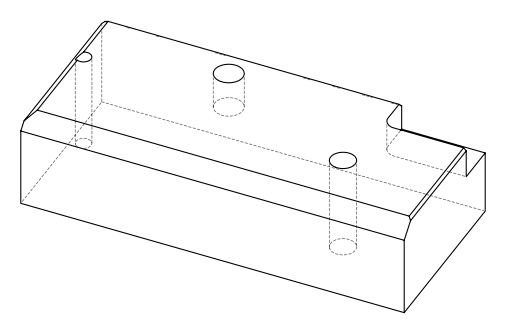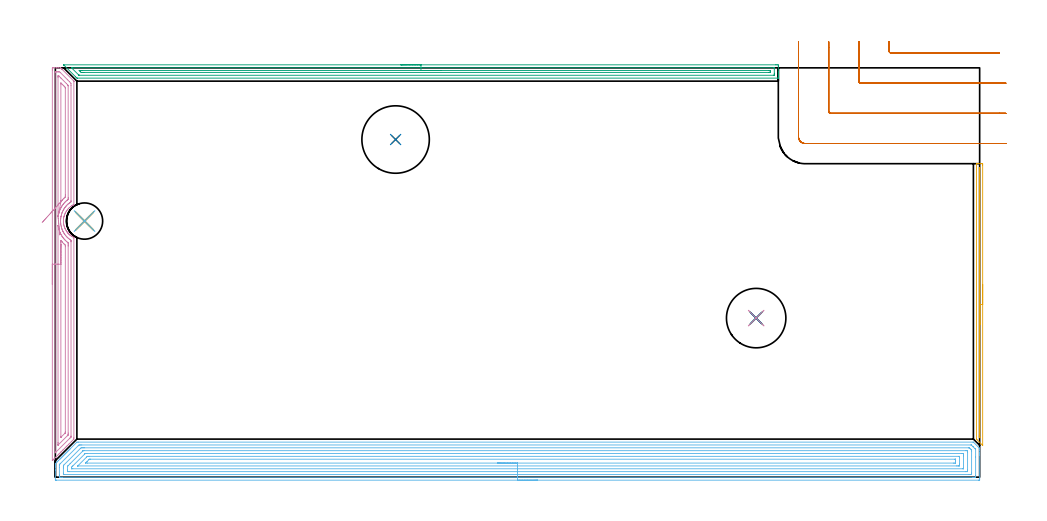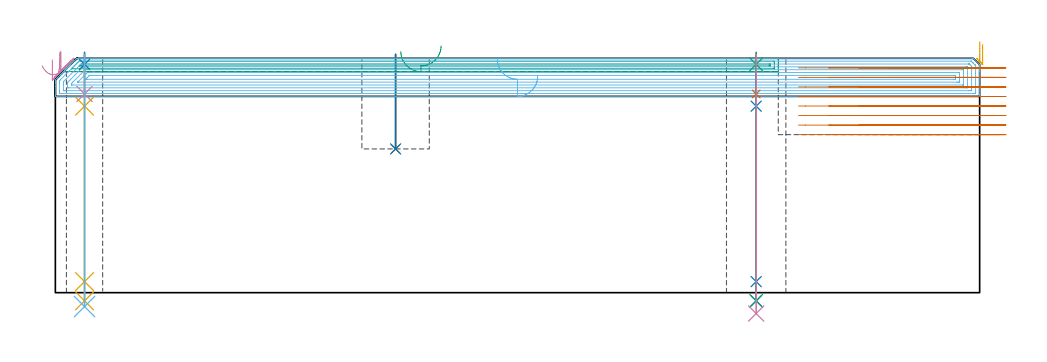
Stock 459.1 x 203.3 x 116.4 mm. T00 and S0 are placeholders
(PLAN: 16 operations, 11 tool changes, 54.2 min)
(1 INDEXABLE_INSERT_DRILL_BLIND_HOLE_FROM_SOLID | STEP1POCKET | NXT0302_014 | 0.19 min | 16221 mm3)
(2 DRILL_TO_ENLARGE_BLIND_HOLE | STEP1POCKET | UGT0301_383 | 0.19 min | 23405 mm3)
(3 AREA_MILL | FG_CHAMFER_SURFACE | UGT0205_001 | 8.62 min | 7896 mm3)
(4 AREA_MILL_1 | FG_CHAMFER_SURFACE_1 | UGT0205_001 | 6.33 min | 11334 mm3)
(5 AREA_MILL_2 | FG_CHAMFER_SURFACE_2 | UGT0205_001 | 2.35 min | 693 mm3)
(6 AREA_MILL_3 | FG_CHAMFER_SURFACE_3 | UGT0205_001 | 25.85 min | 81243 mm3)
(7 MILL_CORNER_NOTCH_RECTANGULAR | CORNER_NOTCH_RECTANGULAR | UGT0201_094 | Follow Part, ap 5, ae 75% | 7.71 min | 178842 mm3)
(8 SPOT_DRILL | STEP1HOLE | NXT0321_9005460120000 | 0.05 min | 187 mm3)
(9 SPOT_DRILL_1 | STEP1HOLE_1 | NXT0321_9005460120000 | 0.05 min | 172 mm3)
(10 DRILL_BLIND_HOLE_INTO_CENTER | STEP1HOLE | NXT0301_089 | 0.08 min | 1589 mm3)
(11 GUN_DRILL_THROUGH_HOLE | STEP1HOLE | UGT0307_008 | 0.58 min | 9455 mm3)
(12 DRILL_TO_ENLARGE_THROUGH_HOLE | STEP1HOLE | UGT0301_046 | 0.5 min | 18214 mm3)
(13 DRILL_BLIND_HOLE_INTO_CENTER_1 | STEP1HOLE_1 | NXT0301_089 | 0.08 min | 1595 mm3)
(14 GUN_DRILL_THROUGH_HOLE_1 | STEP1HOLE_1 | UGT0307_008 | 0.58 min | 9468 mm3)
(15 DRILL_TO_ENLARGE_THROUGH_HOLE_1 | STEP1HOLE_1 | NXT0301_104 | 0.49 min | 6627 mm3)
(16 DRILL_TO_ENLARGE_THROUGH_HOLE_2 | STEP1HOLE_1 | UGT0301_394 | 0.52 min | 61617 mm3)
(TOOL NXT0302_014 | Index. Insert Drill 21.5mm [880-D2150L25-03] | D21.5 PA176 FL65 Z2)
(TOOL UGT0301_383 | Twist Drill Flat Bottom 33.5 mm | D33.5 PA180 FL175 Z2)
(TOOL UGT0205_001 | Chamfer Mill 20 x 3 x 45 deg. | D20 FL50 Z2)
(TOOL UGT0201_094 | End mill 20 mm | D20 FL38 Z4)
(TOOL NXT0321_9005460120000 | NC Spot Drill, 142deg, 12mm, Carbide, Uncoated | D12 PA142 FL30 Z2)
(TOOL NXT0301_089 | Carbide Drill 11.8mm [860.1-1180-035A1-MM 2214] | D11.8 PA140 FL55 Z2)
(TOOL UGT0307_008 | Gun Drill 11 mm | D11 PA130 FL24 Z1)
(TOOL UGT0301_046 | Twist Drill 18 mm | D18 PA118 FL130 Z2)
(TOOL NXT0301_104 | Carbide Drill 14mm [860.1-1400-112A1-MM 2214] | D14 PA140 FL123 Z2)
(TOOL UGT0301_394 | Twist Drill 29.5 mm | D29.5 PA118 FL165 Z2)
(OP 1 INDEXABLE_INSERT_DRILL_BLIND_HOLE_FROM_SOLID)
G17 G21 G94 G90
T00 M6
G54
G17 G0 G90 X169. Y167.7 S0 M3
G43 Z126.4 H1
G94 G81 G98 Z71.4 F250. R118.4
G80
M5
M2
(OP 2 DRILL_TO_ENLARGE_BLIND_HOLE)
G17 G21 G94 G90
T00 M6
G54
G17 G0 G90 X169. Y167.7 S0 M3
G43 Z126.4 H0
G94 G81 G98 Z71.4 F250. R118.4
G80
M5
M2
(OP 3 AREA_MILL)
G17 G21 G94 G90
T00 M6
G54
G17 G0 G90 X171.6 Y204.8 S1061 M3
G43 Z126.4 H0
Z119.8
G94 G1 X171.638 Z118.928 F250.
X171.752 Z118.064
X171.941 Z117.212
X172.203 Z116.38
X172.537 Z115.574
X172.94 Z114.8
X173.408 Z114.064
X173.94 Z113.372
X174.529 Z112.729
X175.172 Z112.14
X175.864 Z111.608
X176.6 Z111.14
X177.374 Z110.737
X178.18 Z110.403
X179.012 Z110.141
X179.864 Z109.952
X180.728 Z109.838
X181.6 Z109.8
X357.863 Y204.799 Z109.801
X358.482 Y204.797 Z109.803
X359.093 Y204.791 Z109.806
X359.1 Y204.18 Z110.416
Y201.5 Z113.095
Y200.949 Z113.648
Y200.607 Z113.99
Y200.056 Z114.541
Y199.713 Z114.882
Y199.028 Z115.572
Y198.675 Z115.925
X359.093 Y198.263 Z116.328
X359.09 Y198.202 Z116.388
X358.929 Y198.2 Z116.4
X10.971
X10.696 Y198.205 Z116.391
X10.08 Y198.82 Z115.78
X4.42 Y204.479 Z110.12
X4.271 Y204.627 Z109.969
X4.122 Y204.781 Z109.817
X4.117 Y204.795 Z109.803
X4.122 Y204.799 Z109.799
X181.6 Y204.8 Z109.8
Y203.386 Z111.214
X356.695 Y203.385 Z111.215
X356.794 Y203.384 Z111.216
X356.991 Y203.379 Z111.221
X357.091 Y203.374 Z111.226
X357.094 Y203.344 Z111.256
X357.096 Y203.287 Z111.313
X357.1 Y202.883 Z111.717
X357.099 Y200.607 Z113.993
X357.098 Y200.204 Z114.396
X357.09 Y199.713 Z114.887
X357.081 Y199.621 Z114.979
X356.893 Y199.617 Z114.983
X356.794 Y199.615 Z114.985
X11.963
X11.865 Y199.616 Z114.984
X11.767 Y199.619 Z114.981
X11.742 Y199.621 Z114.979
X11.727 Y199.631 Z114.969
X11.696 Y199.657 Z114.943
X11.637 Y199.713 Z114.887
X8.291 Y203.059 Z111.541
X8.069 Y203.287 Z111.313
X7.995 Y203.366 Z111.234
X7.989 Y203.379 Z111.221
X8.028 Y203.382 Z111.218
X8.094 Y203.384 Z111.216
X8.193 Y203.386 Z111.214
X8.291
X181.6
Y201.972 Z112.628
X354.438 Y201.971 Z112.629
X354.909 Y201.969 Z112.631
X355.065 Y201.966 Z112.634
X355.084 Y201.965 Z112.635
X355.09 Y201.92 Z112.68
X355.095 Y201.819 Z112.781
X355.099 Y201.691 Z112.909
Y201.5 Z113.1
X355.098 Y201.311 Z113.289
X355.09 Y201.118 Z113.482
X355.077 Y201.035 Z113.565
X355.026 Y201.033 Z113.567
X354.909 Y201.031 Z113.569
X354.486 Y201.029 Z113.571
X14.122
X13.651 Y201.031 Z113.569
X13.222 Y201.036 Z113.564
X12.758 Y201.048 Z113.552
X12.303 Y201.5 Z113.1
X11.865 Y201.939 Z112.661
X11.847 Y201.964 Z112.636
X11.865 Y201.966 Z112.634
X12.288 Y201.97 Z112.63
X12.758 Y201.971 Z112.629
X13.18 Y201.972 Z112.628
X181.6
X182.472 Z112.667
X183.336 Z112.78
X184.188 Z112.969
X185.02 Z113.232
X185.826 Z113.565
X186.6 Z113.968
X187.336 Z114.437
X188.028 Z114.968
X188.671 Z115.557
X189.26 Z116.201
X189.792 Z116.893
X190.26 Z117.628
X190.663 Z118.402
X190.997 Z119.208
X191.259 Z120.04
X191.448 Z120.892
X191.562 Z121.757
X191.6 Z122.628
G0 Z126.4
M5
M2
(OP 4 AREA_MILL_1)
G17 G21 G94 G90
T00 M6
G54
G17 G0 G90 X-1.5 Y95.75 S1061 M3
G43 Z126.4 H0
Z115.7
G94 G1 Y95.788 Z114.828 F250.
Y95.902 Z113.964
Y96.091 Z113.112
Y96.353 Z112.28
Y96.687 Z111.474
Y97.09 Z110.7
Y97.558 Z109.964
Y98.09 Z109.272
Y98.679 Z108.629
Y99.322 Z108.04
Y100.014 Z107.508
Y100.75 Z107.04
Y101.524 Z106.637
Y102.33 Z106.303
Y103.162 Z106.041
Y104.014 Z105.852
Y104.878 Z105.738
Y105.75 Z105.7
Y202.281
X-1.499 Y202.682 Z105.701
X-1.494 Y203.168 Z105.703
X-1.491 Y203.291 Z105.705
X-1.012 Y203.3 Z106.183
X0.416 Z107.613
X0.756 Z107.951
X1.435 Z108.635
X2.524 Y203.299 Z109.722
X2.592 Y203.297 Z109.79
X2.623 Y203.277 Z109.823
X2.718 Y203.182 Z109.918
X2.819 Y203.083 Z110.015
X2.921 Y202.979 Z110.12
X3.01 Y202.89 Z110.21
X3.113 Y202.789 Z110.309
X3.219 Y202.682 Z110.418
X3.302 Y202.598 Z110.501
X3.408 Y202.494 Z110.604
X9.171 Y196.73 Z116.367
X9.189 Y196.704 Z116.379
X9.191 Y196.645 Z116.384
X9.196 Y196.526 Z116.392
X9.195 Y196.478 Z116.394
X9.194 Y196.428
X9.201 Y135.359 Z116.399
X9.016 Y135.264 Z116.214
X8.78 Y135.144 Z115.978
X8.712 Y135.106 Z115.91
X8.427 Y134.946 Z115.626
X8.27 Y134.85 Z115.469
X8.12 Y134.758 Z115.319
X7.534 Y134.336 Z114.733
X6.96 Y133.866 Z114.158
X6.669 Y133.59 Z113.868
X6.379 Y133.287 Z113.578
X6.101 Y132.973 Z113.3
X6.06 Y132.92 Z113.258
X5.789 Y132.576 Z112.989
X5.446 Y132.081 Z112.646
X5.18 Y131.638 Z112.378
X4.936 Y131.188 Z112.133
X4.912 Y131.139 Z112.109
X4.726 Y130.72 Z111.925
X4.557 Y130.295 Z111.756
X4.409 Y129.851 Z111.606
X4.325 Y129.558 Z111.525
X4.281 Y129.403 Z111.481
X4.182 Y128.958 Z111.378
X4.107 Y128.51 Z111.301
X4.035 Y127.93 Z111.227
X4.017 Y127.618 Z111.211
X4.008 Y127.171 Z111.201
X4.017 Y126.725 Z111.216
X4.034 Y126.47 Z111.228
X4.115 Y125.833 Z111.312
X4.193 Y125.385 Z111.392
X4.296 Y124.94 Z111.496
X4.422 Y124.511 Z111.618
X4.427 Y124.492 Z111.624
X4.578 Y124.048 Z111.777
X4.659 Y123.845 Z111.858
X4.738 Y123.652 Z111.935
X4.911 Y123.261 Z112.11
X4.956 Y123.171 Z112.153
X4.964 Y123.155 Z112.161
X5.214 Y122.705 Z112.411
X5.471 Y122.277 Z112.671
X5.48 Y122.262 Z112.68
X5.632 Y122.038 Z112.83
X5.791 Y121.821 Z112.988
X5.9 Y121.682 Z113.099
X5.934 Y121.638 Z113.134
X6.06 Y121.482 Z113.256
X6.137 Y121.384 Z113.336
X6.148 Y121.37 Z113.347
X6.297 Y121.204 Z113.496
X6.355 Y121.14 Z113.552
X6.402 Y121.086 Z113.601
X6.669 Y120.81 Z113.867
X6.691 Y120.789 Z113.89
X6.89 Y120.6 Z114.089
X6.944 Y120.55 Z114.141
X7.005 Y120.491 Z114.204
X7.019 Y120.477 Z114.218
X7.155 Y120.363 Z114.353
X7.239 Y120.294 Z114.435
X7.281 Y120.257 Z114.478
X7.549 Y120.05 Z114.745
X7.768 Y119.895 Z114.967
X8.21 Y119.585 Z115.409
X8.426 Y119.455 Z115.626
X8.924 Y119.183 Z116.122
X9.202 Y119.041 Z116.399
X9.2 Y118.731 Z116.4
Y19.539
X9.197 Y18.895 Z116.387
X9.158 Y18.857 Z116.357
X9.154 Y18.854 Z116.353
X8.053 Y17.752 Z115.252
X6.713 Y16.412 Z113.912
X5.819 Y15.519 Z113.018
X5.373 Y15.072 Z112.571
X4.926 Y14.625 Z112.125
X4.48 Y14.179 Z111.677
X3.929 Y13.629 Z111.128
X3.703 Y13.401 Z110.899
X3.587 Y13.285 Z110.784
X3.063 Y12.763 Z110.263
X2.819 Y12.517 Z110.015
X2.693 Y12.392 Z109.89
X2.198 Y11.897 Z109.397
X1.935 Y11.633 Z109.131
X1.8 Y11.499 Z108.997
X1.332 Y11.032 Z108.532
X1.051 Y10.748 Z108.246
X0.466 Y10.166 Z107.666
X0.166 Y9.864 Z107.362
X-0.435 Y9.265 Z106.765
X-0.718 Y8.98 Z106.477
X-1.241 Y8.458 Z105.957
X-1.328 Y8.372 Z105.87
X-1.454 Y8.253 Z105.744
X-1.495 Y8.217 Z105.703
X-1.5 Y8.418 Z105.7
Y105.75
X-0.086 Z107.114
X-0.085 Y201.107 Z107.115
X-0.084 Y201.214 Z107.116
X-0.081 Y201.266 Z107.119
X-0.08 Y201.284 Z107.12
X-0.045 Y201.29 Z107.155
X0.357 Y201.298 Z107.557
X0.756 Y201.299 Z107.956
X1.24 Z108.44
X1.64 Y201.296 Z108.84
X2.133 Y201.29 Z109.333
X2.524 Y200.926 Z109.724
X2.54 Y200.911 Z109.74
X6.083 Y197.367 Z113.283
X6.944 Y196.504 Z114.144
X7.017 Y196.428 Z114.217
X7.773 Y195.59 Z114.973
X7.78 Y194.641 Z114.98
X7.785 Y137.465 Z114.985
X7.782 Y137.04 Z114.982
X7.779 Y136.828 Z114.979
X7.771 Y136.735 Z114.971
X7.709 Y136.692 Z114.909
X7.529 Y136.572 Z114.729
X7.187 Y136.326 Z114.387
X6.944 Y136.146 Z114.144
X6.683 Y135.942 Z113.883
X6.354 Y135.678 Z113.554
X6.197 Y135.54 Z113.397
X6.06 Y135.412 Z113.26
X5.747 Y135.102 Z112.947
X5.444 Y134.785 Z112.644
X5.318 Y134.642 Z112.518
X5.176 Y134.474 Z112.376
X4.921 Y134.149 Z112.121
X4.73 Y133.891 Z111.93
X4.55 Y133.631 Z111.75
X4.292 Y133.241 Z111.492
X4.2 Y133.091 Z111.4
X4.145 Y132.998 Z111.345
X3.883 Y132.518 Z111.083
X3.675 Y132.105 Z110.875
X3.624 Y131.996 Z110.824
X3.591 Y131.92 Z110.791
X3.408 Y131.483 Z110.608
X3.332 Y131.288 Z110.532
X3.305 Y131.211 Z110.505
X3.11 Y130.619 Z110.31
X3.024 Y130.318 Z110.224
X2.92 Y129.918 Z110.12
X2.812 Y129.425 Z110.012
X2.786 Y129.292 Z109.986
X2.767 Y129.178 Z109.967
X2.676 Y128.531 Z109.876
X2.659 Y128.394 Z109.859
X2.626 Y128.036 Z109.826
X2.603 Y127.638 Z109.803
X2.6 Y127.561 Z109.8
X2.597 Y127.158 Z109.797
X2.604 Y126.744 Z109.804
X2.607 Y126.661 Z109.807
X2.633 Y126.247 Z109.833
X2.676 Y125.851 Z109.876
X2.686 Y125.769 Z109.886
X2.699 Y125.674 Z109.899
X2.818 Y124.958 Z110.018
X2.899 Y124.579 Z110.099
X3.029 Y124.064 Z110.229
X3.258 Y123.323 Z110.458
X3.312 Y123.171 Z110.512
X3.408 Y122.921 Z110.608
X3.685 Y122.278 Z110.885
X3.764 Y122.106 Z110.964
X3.967 Y121.712 Z111.167
X4.157 Y121.384 Z111.357
X4.292 Y121.16 Z111.492
X4.552 Y120.755 Z111.752
X4.738 Y120.491 Z111.938
X5.176 Y119.928 Z112.376
X5.464 Y119.597 Z112.664
X5.755 Y119.289 Z112.955
X6.06 Y118.99 Z113.26
X6.373 Y118.704 Z113.573
X6.944 Y118.251 Z114.144
X7.558 Y117.811 Z114.758
X7.703 Y117.706 Z114.903
X7.779 Y117.645 Z114.979
X7.78 Y117.597 Z114.98
X7.783 Y117.385 Z114.983
X7.786 Y116.96 Z114.986
Y116.917
X7.785 Y20.432 Z114.985
X7.78 Y20.008 Z114.98
X7.779 Y19.958 Z114.979
X7.76 Y19.921 Z114.96
X7.703 Y19.86 Z114.903
X7.609 Y19.761 Z114.809
X7.389 Y19.539 Z114.589
X7.166 Y19.315 Z114.366
X0.152 Y12.303 Z107.352
X0.054 Y12.208 Z107.254
X-0.043 Y12.118 Z107.157
X-0.079 Y12.087 Z107.121
X-0.085 Y12.348 Z107.115
Y12.392
X-0.086 Y105.75 Z107.114
X1.328 Z108.528
X1.329 Y124.982 Z108.529
X1.33 Y125.007 Z108.53
X1.334 Y125.053 Z108.534
X1.352 Y124.989 Z108.552
X1.359 Y124.958 Z108.559
X1.457 Y124.414 Z108.657
X1.495 Y124.211 Z108.695
X1.528 Y124.064 Z108.728
X1.64 Y123.598 Z108.84
X1.76 Y123.171 Z108.96
X1.811 Y122.998 Z109.011
X2.049 Y122.278 Z109.249
X2.322 Y121.588 Z109.522
X2.411 Y121.384 Z109.611
X2.524 Y121.134 Z109.724
X2.854 Y120.491 Z110.054
X3.323 Y119.683 Z110.523
X3.378 Y119.597 Z110.578
X3.408 Y119.552 Z110.608
X3.753 Y119.055 Z110.953
X4.023 Y118.704 Z111.223
X4.292 Y118.367 Z111.492
X4.791 Y117.811 Z111.991
X5.176 Y117.423 Z112.376
X5.735 Y116.917 Z112.935
X6.356 Y116.41 Z113.556
X6.364 Y116.338 Z113.564
X6.368 Y116.024 Z113.568
X6.37 Y115.71 Z113.57
X6.371 Y115.13 Z113.571
Y114.816
Y21.905
X6.369 Y21.326 Z113.569
X6.365 Y21.017 Z113.565
X6.363 Y20.974 Z113.563
X6.341 Y20.948 Z113.541
X6.279 Y20.883 Z113.479
X6.06 Y20.66 Z113.26
X5.947 Y20.546 Z113.147
X1.365 Y15.965 Z108.565
X1.351 Y15.956 Z108.551
X1.341 Y15.95 Z108.541
X1.335 Y15.965 Z108.535
X1.333 Y15.995 Z108.533
X1.33 Y16.279 Z108.53
X1.329 Y16.859 Z108.529
X1.328 Y17.174 Z108.528
Y105.75
X2.743 Z109.943
Y116.696
X2.744 Y116.917 Z109.944
X2.747 Y117.334 Z109.947
X2.75 Y117.582 Z109.95
X2.84 Y117.5 Z110.04
X2.917 Y117.413 Z110.117
X3.312 Y116.917 Z110.512
X3.408 Y116.806 Z110.608
X4.126 Y116.024 Z111.326
X4.292 Y115.858 Z111.492
X4.661 Y115.503 Z111.861
X4.857 Y115.314 Z112.057
X4.95 Y115.221 Z112.15
X4.952 Y115.13 Z112.152
X4.956 Y114.459 Z112.156
X4.957 Y22.441 Z112.157
X4.955 Y22.219 Z112.155
X4.952 Y22.052 Z112.152
X4.95 Y22.014 Z112.15
X4.925 Y21.984 Z112.125
X4.874 Y21.928 Z112.074
X4.728 Y21.778 Z111.928
X2.883 Y19.933 Z110.083
X2.8 Y19.852 Z110.
X2.764 Y19.821 Z109.964
X2.751 Y19.811 Z109.951
X2.749 Y19.829 Z109.949
X2.746 Y19.923 Z109.946
X2.743 Y20.211 Z109.943
Y105.75
Y106.622 Z109.981
Y107.486 Z110.095
Y108.338 Z110.283
Y109.17 Z110.546
Y109.976 Z110.88
Y110.75 Z111.282
Y111.486 Z111.751
Y112.178 Z112.282
Y112.821 Z112.872
Y113.41 Z113.515
Y113.942 Z114.207
Y114.41 Z114.943
Y114.813 Z115.716
Y115.147 Z116.522
Y115.409 Z117.354
Y115.598 Z118.206
Y115.712 Z119.071
Y115.75 Z119.943
G0 X2.233 Y120.427 Z119.483
G1 X2.238 Y120.379 Z118.612
X2.235 Y120.406 Z117.74
X2.225 Y120.508 Z116.874
X2.207 Y120.686 Z116.02
X2.182 Y120.936 Z115.185
X2.15 Y121.258 Z114.375
X2.11 Y121.649 Z113.596
X2.064 Y122.107 Z112.854
X2.012 Y122.626 Z112.156
X1.954 Y123.205 Z111.505
X1.89 Y123.837 Z110.908
X1.822 Y124.519 Z110.368
X1.749 Y125.246 Z109.89
X1.672 Y126.01 Z109.478
X1.591 Y126.808 Z109.134
X1.508 Y127.633 Z108.861
X1.423 Y128.478 Z108.662
X1.337 Y129.337 Z108.537
X1.332 Y129.383 Z108.532
X1.329 Y129.425 Z108.529
Y198.529
X1.333 Y199.108 Z108.533
X1.335 Y199.264 Z108.535
X1.341 Y199.29 Z108.541
X1.387 Y199.294 Z108.587
X1.452 Y199.298 Z108.652
X1.64 Y199.291 Z108.84
X1.7 Y199.287 Z108.9
X1.763 Y199.229 Z108.963
X1.89 Y199.108 Z109.09
X2.524 Y198.477 Z109.724
X2.786 Y198.215 Z109.986
X5.465 Y195.535 Z112.665
X6.06 Y194.929 Z113.26
X6.331 Y194.641 Z113.531
X6.359 Y194.598 Z113.559
X6.362 Y194.563 Z113.562
X6.364 Y194.486 Z113.564
X6.366 Y194.332 Z113.566
X6.371 Y138.938 Z113.571
X6.369 Y138.358 Z113.569
X6.366 Y138.049 Z113.566
X6.364 Y138.004 Z113.564
X6.343 Y137.98 Z113.543
X6.276 Y137.923 Z113.476
X6.06 Y137.748 Z113.26
X5.905 Y137.622 Z113.105
X5.713 Y137.465 Z112.913
X5.424 Y137.214 Z112.624
X5.176 Y136.979 Z112.376
X4.972 Y136.778 Z112.172
X4.77 Y136.572 Z111.97
X4.542 Y136.319 Z111.742
X4.292 Y136.035 Z111.492
X4.132 Y135.84 Z111.332
X4.005 Y135.678 Z111.205
X3.75 Y135.332 Z110.95
X3.408 Y134.842 Z110.608
X3.385 Y134.808 Z110.585
X3.37 Y134.785 Z110.57
X3.049 Y134.254 Z110.249
X2.845 Y133.891 Z110.045
X2.732 Y133.681 Z109.932
X2.524 Y133.27 Z109.724
X2.438 Y133.085 Z109.638
X2.4 Y132.998 Z109.6
X2.178 Y132.454 Z109.378
X2.042 Y132.105 Z109.242
X1.94 Y131.801 Z109.14
X1.751 Y131.211 Z108.951
X1.725 Y131.125 Z108.925
X1.64 Y130.813 Z108.84
X1.545 Y130.414 Z108.745
X1.523 Y130.318 Z108.723
X1.427 Y129.837 Z108.627
X1.397 Y129.67 Z108.597
X1.356 Y129.425 Z108.556
X1.351 Y129.396 Z108.551
X1.337 Y129.337 Z108.537
X2.749 Y136.781 Z109.949
X2.746 Y136.859 Z109.946
X2.744 Y136.954 Z109.944
X2.743 Y137.244 Z109.943
Y137.465
Y195.313
X2.744 Y195.535 Z109.944
X2.747 Y195.706 Z109.947
X2.749 Y195.777 Z109.949
X2.786 Y195.754 Z109.986
X3.014 Y195.535 Z110.214
X3.408 Y195.143 Z110.608
X3.91 Y194.641 Z111.11
X4.292 Y194.257 Z111.492
X4.792 Y193.748 Z111.992
X4.945 Y193.576 Z112.145
X4.948 Y193.414 Z112.148
X4.951 Y193.081 Z112.151
X4.957 Y140.145 Z112.157
X4.955 Y139.475 Z112.155
X4.952 Y139.252 Z112.152
X4.95 Y139.173 Z112.15
X4.884 Y139.109 Z112.084
X4.292 Y138.552 Z111.492
X4.195 Y138.457 Z111.395
X4.098 Y138.358 Z111.298
X3.765 Y137.997 Z110.965
X3.408 Y137.604 Z110.608
X3.344 Y137.529 Z110.544
X3.291 Y137.465 Z110.491
X2.887 Y136.947 Z110.087
X2.784 Y136.82 Z109.984
X2.749 Y136.781 Z109.949
X2.25 Y136.228 Z109.496
X1.726 Y135.647 Z109.109
X1.182 Y135.043 Z108.792
X0.621 Y134.422 Z108.547
X0.048 Y133.786 Z108.376
X-0.532 Y133.142 Z108.28
X-1.116 Y132.494 Z108.26
X-1.699 Y131.848 Z108.316
X-2.277 Y131.207 Z108.448
X-2.844 Y130.578 Z108.655
X-3.398 Y129.964 Z108.934
X-3.933 Y129.371 Z109.285
X-4.445 Y128.802 Z109.704
X-4.931 Y128.263 Z110.188
X-5.387 Y127.758 Z110.733
X-5.809 Y127.289 Z111.336
X-6.195 Y126.862 Z111.991
X-6.541 Y126.478 Z112.694
G0 Z126.4
M5
M2
(OP 5 AREA_MILL_2)
G17 G21 G94 G90
T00 M6
G54
G17 G0 G90 X460.6 Y95.75 S1061 M3
G43 Z126.4 H0
Z123.3
G94 G1 Y95.712 Z122.428 F250.
Y95.598 Z121.564
Y95.409 Z120.712
Y95.147 Z119.88
Y94.813 Z119.074
Y94.41 Z118.3
Y93.942 Z117.564
Y93.41 Z116.872
Y92.821 Z116.229
Y92.178 Z115.64
Y91.486 Z115.109
Y90.75 Z114.64
Y89.976 Z114.237
Y89.17 Z113.903
Y88.338 Z113.641
Y87.486 Z113.452
Y86.622 Z113.338
Y85.75 Z113.3
X460.599 Y15.922
X460.598 Y15.894 Z113.299
X460.595 Y15.86
X460.59 Y15.818 Z113.302
X460.479 Y15.92 Z113.418
X460.386 Y16.013 Z113.512
X457.731 Y18.669 Z116.169
X457.575 Y18.826 Z116.322
X457.504 Y18.905 Z116.389
X457.5 Y19.116 Z116.4
Y155.514
X457.503 Y155.69 Z116.388
X457.602 Y155.697 Z116.29
X457.707 Y155.7 Z116.192
X457.896 Z116.003
X458.616 Z115.278
X459.843 Z114.053
X460.35 Y155.695 Z113.544
X460.593 Y155.69 Z113.301
X460.598 Y155.322 Z113.3
X460.6 Y155.067
Y85.75
X459.186 Z114.714
X459.185 Y20.011 Z114.715
X459.184 Y19.731 Z114.716
X459.182 Y19.685 Z114.718
X459.18 Y19.68 Z114.72
X459.177 Z114.723
X459.152 Y19.702 Z114.748
X459.051 Y19.802 Z114.849
X458.949 Y19.909 Z114.951
X458.926 Y19.936 Z114.974
X458.921 Y19.966 Z114.979
X458.918 Y20.011 Z114.982
X458.915 Y20.291 Z114.985
X458.914 Y20.598 Z114.986
Y20.905
X458.915 Y153.278 Z114.985
X458.916 Y153.558 Z114.984
X458.919 Y153.645 Z114.981
X458.921 Y153.68 Z114.979
X458.933 Y153.69 Z114.967
X459.079 Y153.695 Z114.821
X459.167 Y153.69 Z114.733
X459.179 Y153.684 Z114.721
X459.181 Y153.655 Z114.719
X459.184 Y153.587 Z114.716
X459.185 Y153.278 Z114.715
X459.186 Y152.971 Z114.714
Y85.75
Y84.878 Z114.752
Y84.014 Z114.866
Y83.162 Z115.055
Y82.33 Z115.317
Y81.524 Z115.651
Y80.75 Z116.054
Y80.014 Z116.523
Y79.322 Z117.054
Y78.679 Z117.643
Y78.09 Z118.286
Y77.558 Z118.979
Y77.09 Z119.714
Y76.687 Z120.488
Y76.353 Z121.294
Y76.091 Z122.126
Y75.902 Z122.978
Y75.788 Z123.843
Y75.75 Z124.714
G0 Z126.4
M5
M2
(OP 6 AREA_MILL_3)
G17 G21 G94 G90
T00 M6
G54
G17 G0 G90 X239.55 Y-1.5 S1061 M3
G43 Z126.4 H0
Z107.5
G94 G1 X239.512 Z106.628 F250.
X239.398 Z105.764
X239.209 Z104.912
X238.947 Z104.08
X238.613 Z103.274
X238.21 Z102.5
X237.742 Z101.764
X237.21 Z101.072
X236.621 Z100.429
X235.978 Z99.84
X235.286 Z99.309
X234.55 Z98.84
X233.776 Z98.437
X232.97 Z98.103
X232.138 Z97.841
X231.286 Z97.652
X230.422 Z97.538
X229.55 Z97.5
X0.63
X0.294 Y-1.496 Z97.502
X0.01 Y-1.492 Z97.506
X0. Y-1.204 Z97.794
Y3.504 Z102.499
Y4.919 Z103.915
Y5.283 Z104.278
Y6.011 Z105.01
Y6.657 Z105.656
Y6.697 Z105.695
X0.004 Y6.705 Z105.703
X0.71 Y7.41 Z106.41
X0.953 Y7.654 Z106.652
X1.077 Y7.779 Z106.775
X1.457 Y8.157 Z107.157
X1.59 Y8.29 Z107.289
X2.137 Y8.839 Z107.834
X2.303 Y9.004 Z108.002
X2.419 Y9.12 Z108.117
X2.581 Y9.284 Z108.278
X2.745 Y9.446 Z108.444
X2.866 Y9.567 Z108.565
X3.026 Y9.728 Z108.723
X3.187 Y9.888 Z108.886
X3.313 Y10.014 Z109.012
X3.47 Y10.173 Z109.168
X3.629 Y10.33 Z109.328
X3.76 Y10.461 Z109.459
X3.915 Y10.617 Z109.612
X4.071 Y10.772 Z109.77
X4.207 Y10.908 Z109.906
X4.36 Y11.062 Z110.057
X4.513 Y11.214 Z110.212
X4.654 Y11.355 Z110.353
X4.804 Y11.506 Z110.502
X4.955 Y11.656 Z110.654
X5.101 Y11.802 Z110.8
X5.249 Y11.951 Z110.946
X5.397 Y12.098 Z111.096
X5.548 Y12.249 Z111.247
X5.693 Y12.396 Z111.391
X5.839 Y12.54 Z111.538
X5.995 Y12.697 Z111.694
X6.138 Y12.84 Z111.836
X6.281 Y12.982 Z111.98
X6.443 Y13.144 Z112.141
X6.583 Y13.285 Z112.28
X6.723 Y13.424 Z112.422
X6.89 Y13.591 Z112.588
X7.027 Y13.729 Z112.725
X7.165 Y13.866 Z112.864
X7.337 Y14.038 Z113.036
X7.472 Y14.174 Z113.17
X7.607 Y14.308 Z113.306
X10.584 Y17.286 Z116.283
X10.603 Y17.303 Z116.299
X10.705 Y17.398 Z116.387
X11.361 Y17.4 Z116.4
X455.787
X455.994 Y17.399 Z116.384
X456.075 Y17.327 Z116.324
X458.931 Y14.47 Z113.467
X459.066 Y14.332 Z113.329
X459.097 Y14.293 Z113.288
X459.1 Y14.072 Z113.071
Y13.285 Z112.279
Y12.032 Z111.028
Y11.506 Z110.501
Y10.88 Z109.875
Y-0.679 Z98.319
X459.098 Y-0.941 Z98.056
X459.092 Y-1.492 Z97.506
X459.026 Y-1.494 Z97.504
X458.47 Y-1.5 Z97.5
X229.55
Y-0.086 Z98.914
X3.347
X2.451 Y-0.084 Z98.916
X2.419 Y-0.083 Z98.917
X2.01 Y-0.052 Z98.948
X2.003 Y0.361 Z99.361
X2.001 Y0.837 Z99.837
X2. Y1.253 Z100.253
Y4.81 Z103.81
Y5.699 Z104.699
X2.003 Y6.172 Z105.172
X2.006 Y6.223 Z105.223
X2.01 Y6.248 Z105.248
X2.026 Y6.268 Z105.268
X2.088 Y6.336 Z105.336
X2.17 Y6.419 Z105.419
X2.419 Y6.669 Z105.669
X11.361 Y15.61 Z114.61
X11.535 Y15.779 Z114.779
X11.714 Y15.952 Z114.952
X12.223 Y15.983 Z114.983
X12.255 Y15.984 Z114.984
X13.115 Y15.986 Z114.986
X454.86 Y15.985 Z114.985
X454.893 Y15.983 Z114.983
X454.925 Y15.98 Z114.98
X454.966 Y15.972 Z114.972
X454.99 Y15.952 Z114.952
X455.787 Y15.163 Z114.163
X455.887 Y15.063 Z114.063
X456.681 Y14.269 Z113.269
X456.776 Y14.174 Z113.174
X456.868 Y14.078 Z113.078
X457.048 Y13.891 Z112.891
X457.09 Y13.834 Z112.834
X457.094 Y13.809 Z112.809
X457.099 Y13.759 Z112.759
X457.1 Y9.979 Z108.979
X457.099 Y0.837 Z99.837
X457.098 Y0.423 Z99.423
X457.09 Y-0.052 Z98.948
X456.712 Y-0.083 Z98.917
X456.681 Y-0.084 Z98.916
X455.821 Y-0.086 Z98.914
X229.55
Y1.328 Z100.328
X4.607 Y1.329 Z100.329
X4.207 Y1.33 Z100.33
X4.074 Y1.332 Z100.332
X4.028 Y1.335 Z100.335
X4.01 Y1.339 Z100.339
X4.007 Y1.383 Z100.383
X4.003 Y1.52 Z100.52
X4.001 Y1.726 Z100.726
X4. Y1.932 Z100.932
Y4.599 Z103.599
X4.001 Y5.283 Z104.283
X4.002 Y5.486 Z104.486
X4.01 Y5.694 Z104.694
X4.018 Y5.807 Z104.807
X4.067 Y5.86 Z104.86
X4.207 Y6.007 Z105.007
X12.374 Y14.174 Z113.174
X12.766 Y14.555 Z113.555
X13.149 Y14.564 Z113.564
X13.646 Y14.569 Z113.569
X14.043 Y14.571 Z113.571
X14.538
X453.599
X453.799 Y14.569 Z113.569
X453.898 Y14.566 Z113.566
X453.919 Y14.565 Z113.565
X453.945 Y14.545 Z113.545
X453.999 Y14.499 Z113.499
X454.326 Y14.174 Z113.174
X454.893 Y13.606 Z112.606
X455.049 Y13.443 Z112.443
X455.086 Y13.403 Z112.403
X455.091 Y13.353 Z112.353
X455.096 Y13.285 Z112.285
X455.099 Y13.08 Z112.08
X455.1 Y2.41 Z101.41
X455.098 Y1.726 Z100.726
X455.095 Y1.525 Z100.525
X455.083 Y1.336 Z100.336
X454.893 Y1.333 Z100.333
X454.398 Y1.33 Z100.33
X453.999 Y1.329 Z100.329
X453.505 Y1.328 Z100.328
X229.55
Y2.743 Z101.743
X6.761
X6.093 Y2.748 Z101.748
X6.021 Y2.75 Z101.75
X6.01 Y2.841 Z101.841
X6.006 Y3.061 Z102.061
X6. Y3.5 Z102.5
X6.001 Y5.283 Z104.283
X6.01 Y5.336 Z104.336
X6.046 Y5.385 Z104.385
X6.126 Y5.471 Z104.471
X6.251 Y5.6 Z104.6
X7.301 Y6.652 Z105.652
X13.543 Y12.893 Z111.893
X13.712 Y13.059 Z112.059
X13.775 Y13.118 Z112.118
X13.81 Y13.149 Z112.149
X13.853 Y13.151 Z112.151
X14.043 Y13.155 Z112.155
X14.172 Y13.157 Z112.157
X452.339
X452.673 Y13.155 Z112.155
X452.84 Y13.152 Z112.152
X452.878 Y13.15 Z112.15
X452.906 Y13.133 Z112.133
X452.953 Y13.09 Z112.09
X453.032 Y13.011 Z112.011
X453.09 Y12.947 Z111.947
X453.093 Y12.839 Z111.839
X453.1 Y12.4 Z111.4
Y3.509 Z102.509
X453.094 Y3.062 Z102.062
X453.09 Y2.841 Z101.841
X453.077 Y2.749 Z101.749
X452.972 Y2.747 Z101.747
X452.21 Y2.743 Z101.743
X452.082
X229.55
Y4.157 Z103.157
X8.678
X8.019 Y4.16 Z103.16
X8.015 Y4.163 Z103.163
X8.005 Y4.174 Z103.174
X8.004 Y4.394 Z103.394
X8.007 Y4.731 Z103.731
X8.01 Y4.897 Z103.897
X8.088 Y4.98 Z103.98
X8.383 Y5.283 Z104.283
X8.529 Y5.431 Z104.431
X8.678 Y5.58 Z104.58
X14.606 Y11.506 Z110.506
X14.774 Y11.669 Z110.669
X14.833 Y11.723 Z110.723
X14.853 Y11.736 Z110.736
X14.879 Y11.739 Z110.739
X14.938 Y11.741 Z110.741
X15.594 Y11.743 Z110.743
X15.832
X450.422
X451.081 Y11.74 Z110.74
X451.085 Y11.737 Z110.737
X451.095 Y11.726 Z110.726
X451.098 Y11.506 Z110.506
X451.1 Y10.832 Z109.832
Y10.617 Z109.617
X451.099 Y4.394 Z103.394
X451.097 Y4.225 Z103.225
X451.094 Y4.183 Z103.183
X451.091 Y4.168 Z103.168
X451.055 Y4.164 Z103.164
X450.898 Y4.16 Z103.16
X450.659 Y4.158 Z103.158
X229.55 Y4.157 Z103.157
Y5.571 Z104.571
X11.216
X11.17 Y5.572 Z104.572
X11.142 Y5.575 Z104.575
X11.138 Y5.577 Z104.577
X11.14 Y5.582 Z104.582
X11.206 Y5.656 Z104.656
X11.361 Y5.813 Z104.813
X15.554 Y10.005 Z109.005
X15.832 Y10.279 Z109.279
X15.875 Y10.315 Z109.315
X15.906 Y10.322 Z109.322
X15.977 Y10.325 Z109.325
X16.123 Y10.328 Z109.328
X16.726 Y10.329 Z109.329
X17.016
X448.633
X448.925 Y10.328 Z109.328
X449.028 Y10.325 Z109.325
X449.077 Y10.322 Z109.322
X449.091 Y10.318 Z109.318
X449.092 Y10.305 Z109.305
X449.098 Y10.155 Z109.155
X449.1 Y6.597 Z105.597
X449.097 Y6.172 Z105.172
X449.091 Y5.717 Z104.717
X449.077 Y5.578 Z104.578
X448.935 Y5.576 Z104.576
X448.633 Y5.573 Z104.573
X448.343 Y5.571 Z104.571
X447.739
X229.55
Y6.985 Z105.985
X15.832
X15.012 Y6.987 Z105.987
X15.01 Y6.989 Z105.989
X15.004 Y6.995 Z105.995
X15.066 Y7.061 Z106.061
X15.445 Y7.446 Z106.446
X15.832 Y7.835 Z106.835
X16.726 Y8.729 Z107.729
X16.782 Y8.784 Z107.784
X16.838 Y8.839 Z107.839
X16.887 Y8.882 Z107.882
X16.908 Y8.899 Z107.899
X17.013 Y8.908 Z107.908
X17.316 Y8.912 Z107.912
X17.468 Y8.914 Z107.914
X446.845
X446.921 Y8.913 Z107.913
X447.071 Y8.908 Z107.908
X447.092 Y8.904 Z107.904
X447.094 Y8.897 Z107.897
X447.098 Y8.875 Z107.875
X447.099 Y8.839 Z107.839
X447.1 Y8.586 Z107.586
Y7.95 Z106.95
X447.099 Y7.697 Z106.697
X447.092 Y7.061 Z106.061
X447.09 Y7.004 Z106.004
X446.996 Y6.992 Z105.992
X446.918 Y6.988 Z105.988
X446.845 Y6.986 Z105.986
X446.027 Y6.985 Z105.985
X229.55
X228.678 Z106.023
X227.814 Z106.137
X226.962 Z106.326
X226.13 Z106.588
X225.324 Z106.922
X224.55 Z107.325
X223.814 Z107.794
X223.122 Z108.325
X222.479 Z108.914
X221.89 Z109.557
X221.358 Z110.25
X220.89 Z110.985
X220.487 Z111.759
X220.153 Z112.565
X219.891 Z113.397
X219.702 Z114.249
X219.588 Z115.114
X219.55 Z115.985
G0 Z126.4
M5
M2
(OP 7 MILL_CORNER_NOTCH_RECTANGULAR)
G17 G21 G94 G90
T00 M6
G54
G17 G0 G90 X414.1 Y216.3 S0 M3
G43 Z126.4 H0
Z111.662
G94 G1 Y213.3 F250.
Y211.694 F500.
G3 X415.094 Y210.7 R1.
G1 X465.826
X468.826 F250.
G0 Z126.4
X399.1 Y216.3
Z111.662
G1 Y213.3
Y196.695 F500.
G3 X400.095 Y195.7 R1.
G1 X469.1
X472.1 F250.
G0 Z126.4
X384.1 Y216.3
Z111.662
G1 Y213.3
Y181.695 F500.
G3 X385.095 Y180.7 R1.
G1 X469.1
X472.1 F250.
G0 Z126.4
X369.1 Y216.3
Z111.662
G1 Y213.3
Y169.1 F500.
G3 X372.5 Y165.7 R3.4
G1 X469.1
X472.1 F250.
G0 Z126.4
X414.1 Y216.3
Z106.925
G1 Y213.3
Y211.694 F500.
G3 X415.094 Y210.7 R1.
G1 X465.826
X468.826 F250.
G0 Z126.4
X399.1 Y216.3
Z106.925
G1 Y213.3
Y196.695 F500.
G3 X400.095 Y195.7 R1.
G1 X469.1
X472.1 F250.
G0 Z126.4
X384.1 Y216.3
Z106.925
G1 Y213.3
Y181.695 F500.
G3 X385.095 Y180.7 R1.
G1 X469.1
X472.1 F250.
G0 Z126.4
X369.1 Y216.3
Z106.925
G1 Y213.3
Y169.1 F500.
G3 X372.5 Y165.7 R3.4
G1 X469.1
X472.1 F250.
G0 Z126.4
X414.1 Y216.3
Z102.187
G1 Y213.3
Y211.694 F500.
G3 X415.094 Y210.7 R1.
G1 X465.826
X468.826 F250.
G0 Z126.4
X399.1 Y216.3
Z102.187
G1 Y213.3
Y196.695 F500.
G3 X400.095 Y195.7 R1.
G1 X469.1
X472.1 F250.
G0 Z126.4
X384.1 Y216.3
Z102.187
G1 Y213.3
Y181.695 F500.
G3 X385.095 Y180.7 R1.
G1 X469.1
X472.1 F250.
G0 Z126.4
X369.1 Y216.3
Z102.187
G1 Y213.3
Y169.1 F500.
G3 X372.5 Y165.7 R3.4
G1 X469.1
X472.1 F250.
G0 Z126.4
X414.1 Y216.3
Z97.45
G1 Y213.3
Y211.694 F500.
G3 X415.094 Y210.7 R1.
G1 X465.826
X468.826 F250.
G0 Z126.4
X399.1 Y216.3
Z97.45
G1 Y213.3
Y196.695 F500.
G3 X400.095 Y195.7 R1.
G1 X469.1
X472.1 F250.
G0 Z126.4
X384.1 Y216.3
Z97.45
G1 Y213.3
Y181.695 F500.
G3 X385.095 Y180.7 R1.
G1 X469.1
X472.1 F250.
G0 Z126.4
X369.1 Y216.3
Z97.45
G1 Y213.3
Y169.1 F500.
G3 X372.5 Y165.7 R3.4
G1 X469.1
X472.1 F250.
G0 Z126.4
X414.1 Y216.3
Z92.712
G1 Y213.3
Y211.694 F500.
G3 X415.094 Y210.7 R1.
G1 X465.826
X468.826 F250.
G0 Z126.4
X399.1 Y216.3
Z92.712
G1 Y213.3
Y196.695 F500.
G3 X400.095 Y195.7 R1.
G1 X469.1
X472.1 F250.
G0 Z126.4
X384.1 Y216.3
Z92.712
G1 Y213.3
Y181.695 F500.
G3 X385.095 Y180.7 R1.
G1 X469.1
X472.1 F250.
G0 Z126.4
X369.1 Y216.3
Z92.712
G1 Y213.3
Y169.1 F500.
G3 X372.5 Y165.7 R3.4
G1 X469.1
X472.1 F250.
G0 Z126.4
X414.1 Y216.3
Z87.975
G1 Y213.3
Y211.694 F500.
G3 X415.094 Y210.7 R1.
G1 X465.826
X468.826 F250.
G0 Z126.4
X399.1 Y216.3
Z87.975
G1 Y213.3
Y196.695 F500.
G3 X400.095 Y195.7 R1.
G1 X469.1
X472.1 F250.
G0 Z126.4
X384.1 Y216.3
Z87.975
G1 Y213.3
Y181.695 F500.
G3 X385.095 Y180.7 R1.
G1 X469.1
X472.1 F250.
G0 Z126.4
X369.1 Y216.3
Z87.975
G1 Y213.3
Y169.1 F500.
G3 X372.5 Y165.7 R3.4
G1 X469.1
X472.1 F250.
G0 Z126.4
X414.1 Y216.3
Z83.237
G1 Y213.3
Y211.694 F500.
G3 X415.094 Y210.7 R1.
G1 X465.826
X468.826 F250.
G0 Z126.4
X399.1 Y216.3
Z83.237
G1 Y213.3
Y196.695 F500.
G3 X400.095 Y195.7 R1.
G1 X469.1
X472.1 F250.
G0 Z126.4
X384.1 Y216.3
Z83.237
G1 Y213.3
Y181.695 F500.
G3 X385.095 Y180.7 R1.
G1 X469.1
X472.1 F250.
G0 Z126.4
X369.1 Y216.3
Z83.237
G1 Y213.3
Y169.1 F500.
G3 X372.5 Y165.7 R3.4
G1 X469.1
X472.1 F250.
G0 Z126.4
X414.1 Y216.3
Z78.5
G1 Y213.3
Y211.694 F500.
G3 X415.094 Y210.7 R1.
G1 X465.826
X468.826 F250.
G0 Z126.4
X399.1 Y216.3
Z78.5
G1 Y213.3
Y196.695 F500.
G3 X400.095 Y195.7 R1.
G1 X469.1
X472.1 F250.
G0 Z126.4
X384.1 Y216.3
Z78.5
G1 Y213.3
Y181.695 F500.
G3 X385.095 Y180.7 R1.
G1 X469.1
X472.1 F250.
G0 Z126.4
X369.1 Y216.3
Z78.5
G1 Y213.3
Y169.1 F500.
G3 X372.5 Y165.7 R3.4
G1 X469.1
X472.1 F250.
G0 Z126.4
M5
M2
(OP 8 SPOT_DRILL)
G17 G21 G94 G90
T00 M6
G54
G17 G0 G90 X14.5 Y127.2 S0 M3
G43 Z126.4 H0
G94 G81 G98 Z113.4 F250. R119.4
G80
M5
M2
(OP 9 SPOT_DRILL_1)
G17 G21 G94 G90
T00 M6
G54
G17 G0 G90 X348.1 Y79. S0 M3
G43 Z126.4 H0
G94 G81 G98 Z113.4 F250. R119.4
G80
M5
M2
(OP 10 DRILL_BLIND_HOLE_INTO_CENTER)
G17 G21 G94 G90
T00 M6
G54
G17 G0 G90 X14.5 Y127.2 S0 M3
G43 Z126.4 H1
G94 G81 G98 Z98.7 F250. R118.4
G80
M5
M2
(OP 11 GUN_DRILL_THROUGH_HOLE)
G17 G21 G94 G90
T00 M6
G54
G17 G0 G90 X14.5 Y127.2 M8
G43 Z126.4 H0
Z112.177
S716 M3
G94 G1 Z92.637 F125. M26
G4 X.084
Z5.5 F250.
G4 X.084
Z-4.065 F125.
G4 X.084
M5
M9
G0 Z112.177
Z126.4
M2
(OP 12 DRILL_TO_ENLARGE_THROUGH_HOLE)
G17 G21 G94 G90
T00 M6
G54
G17 G0 G90 X14.5 Y127.2 S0 M3
G43 Z126.4 H0
G94 G73 G98 Z-6.908 F250. Q17.615 R118.4
G80
M5
M2
(OP 13 DRILL_BLIND_HOLE_INTO_CENTER_1)
G17 G21 G94 G90
T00 M6
G54
G17 G0 G90 X348.1 Y79. S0 M3
G43 Z126.4 H1
G94 G81 G98 Z98.7 F250. R118.4
G80
M5
M2
(OP 14 GUN_DRILL_THROUGH_HOLE_1)
G17 G21 G94 G90
T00 M6
G54
G17 G0 G90 X348.1 Y79. M8
G43 Z126.4 H0
Z111.85
S716 M3
G94 G1 Z92.637 F125. M26
G4 X.084
Z5.5 F250.
G4 X.084
Z-4.065 F125.
G4 X.084
M5
M9
G0 Z111.85
Z126.4
M2
(OP 15 DRILL_TO_ENLARGE_THROUGH_HOLE_1)
G17 G21 G94 G90
T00 M6
G54
G17 G0 G90 X348.1 Y79. S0 M3
G43 Z126.4 H1
G94 G73 G98 Z-4.048 F250. Q13.383 R118.4
G80
M5
M2
(OP 16 DRILL_TO_ENLARGE_THROUGH_HOLE_2)
G17 G21 G94 G90
T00 M6
G54
G17 G0 G90 X348.1 Y79. S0 M3
G43 Z126.4 H0
G94 G73 G98 Z-10.363 F250. Q25.353 R118.4
G80
M5
M2
